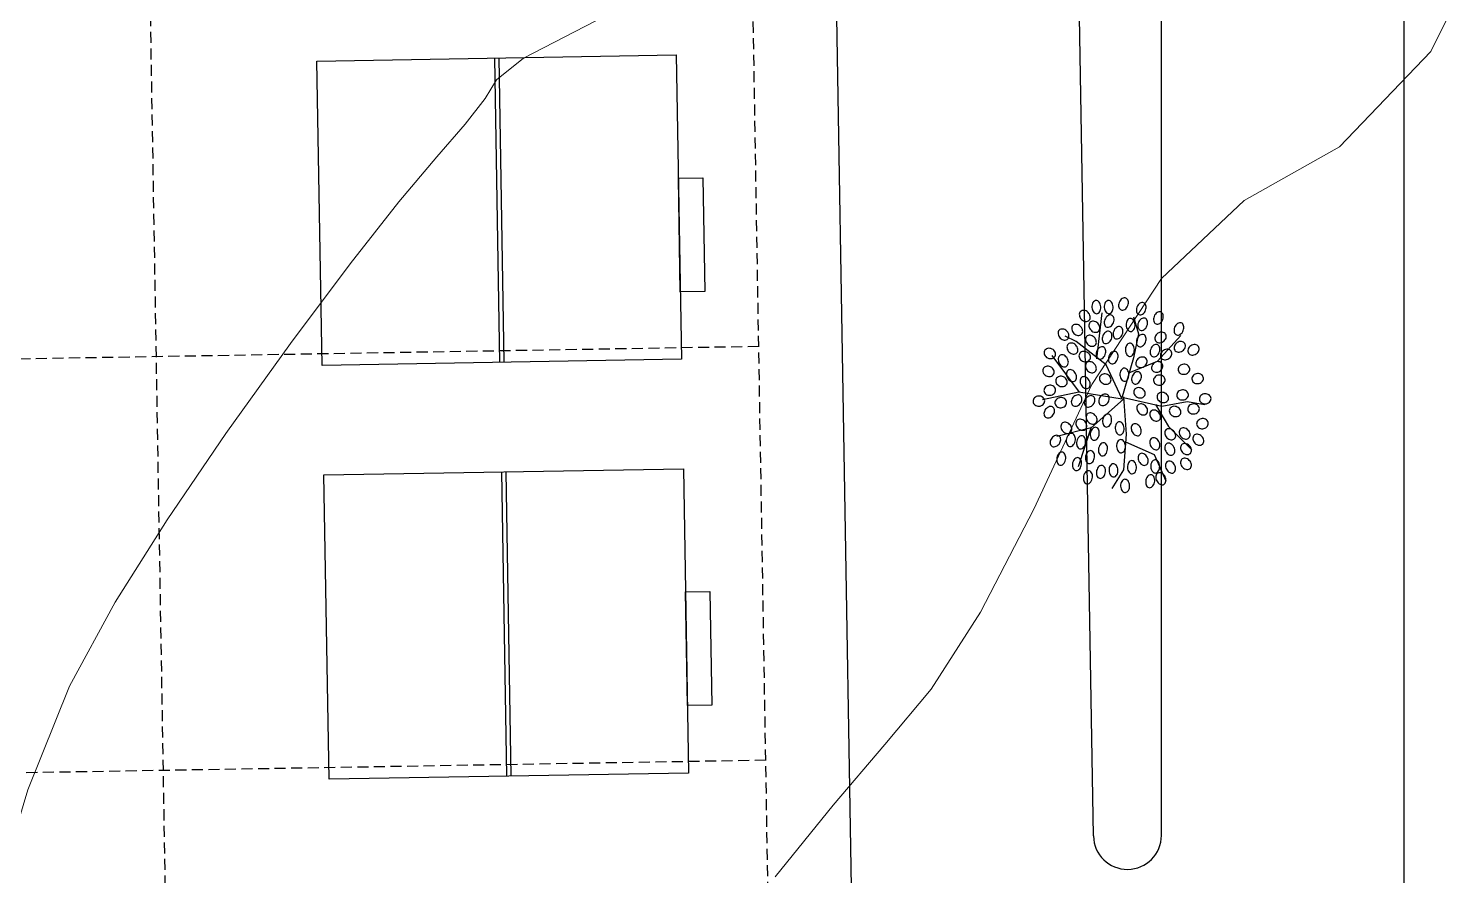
# Model space of a CAD drawing. Header units: inches. Extents: x 203 to 1065, y -1127 to 921.
# Drawn here: x 782.31 to 814.33, y 228.63 to 247.84 of the extents above; entities that cross this region are included whole.
import ezdxf

# ---------------------------------------------------------------- set-up
doc = ezdxf.new("R2010")
doc.units = ezdxf.units.IN
doc.header["$MEASUREMENT"] = 0
doc.linetypes.add('DASHED2', pattern=[0.375, 0.25, -0.125])
for name, color, linetype in [('calle', 3, 'Continuous'), ('Cumbreras', 140, 'Continuous'), ('CURVAS', 32, 'Continuous'), ('D2', 40, 'Continuous'), ('Vegetación', 102, 'Continuous')]:
    doc.layers.add(name, color=color, linetype=linetype)
doc.layers.add('Limite terrenos', color=2, linetype='DASHED2', transparency=0.4)

# ---------------------------------------------------------------- blocks, each defined once
blk = doc.blocks.new('RB31')
for points in [[(-0.1644, 0.4265, 0.124565), (-0.1555, 0.4293, 0.105746), (-0.1475, 0.437, 0.086824), (-0.1428, 0.4474, 0.076963), (-0.1416, 0.4602, 0.076963), (-0.1443, 0.4728, 0.086824), (-0.1502, 0.4826, 0.105746), (-0.159, 0.4892, 0.124565), (-0.1682, 0.491, 0.124565), (-0.1772, 0.4882, 0.105746), (-0.1851, 0.4805, 0.086824), (-0.1898, 0.4701, 0.076963), (-0.191, 0.4573, 0.076963), (-0.1883, 0.4447, 0.086824), (-0.1825, 0.4349, 0.105746), (-0.1737, 0.4282, 0.124565)], [(-0.0961, 0.4265, 0.124565), (-0.0871, 0.4293, 0.105746), (-0.0792, 0.437, 0.086824), (-0.0745, 0.4474, 0.076963), (-0.0733, 0.4602, 0.076963), (-0.076, 0.4728, 0.086824), (-0.0818, 0.4826, 0.105746), (-0.0906, 0.4892, 0.124565), (-0.0999, 0.491, 0.124565), (-0.1088, 0.4882, 0.105746), (-0.1168, 0.4805, 0.086824), (-0.1215, 0.4701, 0.076963), (-0.1227, 0.4573, 0.076963), (-0.12, 0.4447, 0.086824), (-0.1141, 0.4349, 0.105746), (-0.1053, 0.4282, 0.124565)], [(-0.0332, 0.4465, 0.124565), (-0.0243, 0.4435, 0.105746), (-0.0134, 0.445, 0.086824), (-0.0035, 0.4507, 0.076963), (0.0051, 0.4604, 0.076963), (0.0103, 0.4721, 0.086824), (0.0113, 0.4835, 0.105746), (0.0081, 0.4941, 0.124565), (0.0016, 0.5009, 0.124565), (-0.0073, 0.5039, 0.105746), (-0.0182, 0.5024, 0.086824), (-0.0281, 0.4967, 0.076963), (-0.0366, 0.4871, 0.076963), (-0.0419, 0.4753, 0.086824), (-0.0429, 0.4639, 0.105746), (-0.0397, 0.4534, 0.124565)], [(-0.2034, 0.3982, 0.124565), (-0.2004, 0.4072, 0.105746), (-0.2019, 0.4181, 0.086824), (-0.2076, 0.428, 0.076963), (-0.2173, 0.4365, 0.076963), (-0.229, 0.4417, 0.086824), (-0.2404, 0.4427, 0.105746), (-0.251, 0.4395, 0.124565), (-0.2578, 0.4331, 0.124565), (-0.2608, 0.4242, 0.105746), (-0.2593, 0.4132, 0.086824), (-0.2536, 0.4033, 0.076963), (-0.244, 0.3948, 0.076963), (-0.2322, 0.3896, 0.086824), (-0.2208, 0.3886, 0.105746), (-0.2103, 0.3918, 0.124565)], [(-0.1129, 0.3629, 0.124565), (-0.104, 0.36, 0.105746), (-0.0931, 0.3615, 0.086824), (-0.0832, 0.3672, 0.076963), (-0.0747, 0.3768, 0.076963), (-0.0695, 0.3886, 0.086824), (-0.0684, 0.4, 0.105746), (-0.0717, 0.4105, 0.124565), (-0.0781, 0.4174, 0.124565), (-0.087, 0.4204, 0.105746), (-0.0979, 0.4189, 0.086824), (-0.1079, 0.4132, 0.076963), (-0.1164, 0.4035, 0.076963), (-0.1216, 0.3917, 0.086824), (-0.1226, 0.3804, 0.105746), (-0.1194, 0.3698, 0.124565)], [(0.0655, 0.4237, 0.124565), (0.0744, 0.4207, 0.105746), (0.0853, 0.4222, 0.086824), (0.0952, 0.4279, 0.076963), (0.1038, 0.4376, 0.076963), (0.109, 0.4494, 0.086824), (0.11, 0.4607, 0.105746), (0.1068, 0.4713, 0.124565), (0.1003, 0.4782, 0.124565), (0.0914, 0.4811, 0.105746), (0.0805, 0.4796, 0.086824), (0.0706, 0.4739, 0.076963), (0.0621, 0.4643, 0.076963), (0.0569, 0.4525, 0.086824), (0.0558, 0.4411, 0.105746), (0.059, 0.4306, 0.124565)], [(0.1604, 0.3781, 0.124565), (0.1693, 0.3752, 0.105746), (0.1802, 0.3767, 0.086824), (0.1901, 0.3824, 0.076963), (0.1987, 0.392, 0.076963), (0.2039, 0.4038, 0.086824), (0.2049, 0.4152, 0.105746), (0.2017, 0.4257, 0.124565), (0.1952, 0.4326, 0.124565), (0.1863, 0.4356, 0.105746), (0.1754, 0.4341, 0.086824), (0.1655, 0.4284, 0.076963), (0.157, 0.4187, 0.076963), (0.1518, 0.4069, 0.086824), (0.1507, 0.3956, 0.105746), (0.1539, 0.385, 0.124565)], [(-0.3211, 0.3071, 0.124565), (-0.3181, 0.316, 0.105746), (-0.3196, 0.3269, 0.086824), (-0.3253, 0.3368, 0.076963), (-0.335, 0.3454, 0.076963), (-0.3467, 0.3506, 0.086824), (-0.3581, 0.3516, 0.105746), (-0.3687, 0.3484, 0.124565), (-0.3755, 0.3419, 0.124565), (-0.3785, 0.333, 0.105746), (-0.377, 0.3221, 0.086824), (-0.3713, 0.3122, 0.076963), (-0.3617, 0.3037, 0.076963), (-0.3499, 0.2985, 0.086824), (-0.3385, 0.2974, 0.105746), (-0.3279, 0.3006, 0.124565)], [(-0.2452, 0.3299, 0.124565), (-0.2422, 0.3388, 0.105746), (-0.2437, 0.3497, 0.086824), (-0.2494, 0.3596, 0.076963), (-0.259, 0.3682, 0.076963), (-0.2708, 0.3734, 0.086824), (-0.2822, 0.3744, 0.105746), (-0.2927, 0.3712, 0.124565), (-0.2996, 0.3647, 0.124565), (-0.3026, 0.3558, 0.105746), (-0.3011, 0.3449, 0.086824), (-0.2954, 0.335, 0.076963), (-0.2857, 0.3264, 0.076963), (-0.274, 0.3212, 0.086824), (-0.2626, 0.3202, 0.105746), (-0.252, 0.3234, 0.124565)], [(-0.1503, 0.3451, 0.124565), (-0.1473, 0.354, 0.105746), (-0.1488, 0.3649, 0.086824), (-0.1545, 0.3748, 0.076963), (-0.1641, 0.3833, 0.076963), (-0.1759, 0.3885, 0.086824), (-0.1873, 0.3896, 0.105746), (-0.1978, 0.3864, 0.124565), (-0.2047, 0.3799, 0.124565), (-0.2077, 0.371, 0.105746), (-0.2062, 0.3601, 0.086824), (-0.2005, 0.3502, 0.076963), (-0.1908, 0.3416, 0.076963), (-0.1791, 0.3364, 0.086824), (-0.1677, 0.3354, 0.105746), (-0.1571, 0.3386, 0.124565)], [(-0.0636, 0.306, 0.124565), (-0.0547, 0.303, 0.105746), (-0.0437, 0.3045, 0.086824), (-0.0338, 0.3102, 0.076963), (-0.0253, 0.3198, 0.076963), (-0.0201, 0.3316, 0.086824), (-0.0191, 0.343, 0.105746), (-0.0223, 0.3536, 0.124565), (-0.0287, 0.3604, 0.124565), (-0.0377, 0.3634, 0.105746), (-0.0486, 0.3619, 0.086824), (-0.0585, 0.3562, 0.076963), (-0.067, 0.3465, 0.076963), (-0.0722, 0.3348, 0.086824), (-0.0732, 0.3234, 0.105746), (-0.07, 0.3128, 0.124565)], [(0.0254, 0.3391, 0.124565), (0.0344, 0.342, 0.105746), (0.0423, 0.3496, 0.086824), (0.047, 0.36, 0.076963), (0.0482, 0.3728, 0.076963), (0.0455, 0.3854, 0.086824), (0.0396, 0.3952, 0.105746), (0.0308, 0.4019, 0.124565), (0.0216, 0.4037, 0.124565), (0.0126, 0.4008, 0.105746), (0.0047, 0.3932, 0.086824), (0, 0.3827, 0.076963), (-0.0012, 0.3699, 0.076963), (0.0015, 0.3573, 0.086824), (0.0074, 0.3475, 0.105746), (0.0162, 0.3409, 0.124565)], [(0.0731, 0.3478, 0.124565), (0.082, 0.3448, 0.105746), (0.0929, 0.3463, 0.086824), (0.1028, 0.352, 0.076963), (0.1113, 0.3616, 0.076963), (0.1166, 0.3734, 0.086824), (0.1176, 0.3848, 0.105746), (0.1144, 0.3953, 0.124565), (0.1079, 0.4022, 0.124565), (0.099, 0.4052, 0.105746), (0.0881, 0.4037, 0.086824), (0.0782, 0.398, 0.076963), (0.0696, 0.3883, 0.076963), (0.0644, 0.3766, 0.086824), (0.0634, 0.3652, 0.105746), (0.0666, 0.3546, 0.124565)], [(0.2743, 0.325, 0.124565), (0.2832, 0.322, 0.105746), (0.2941, 0.3235, 0.086824), (0.304, 0.3292, 0.076963), (0.3126, 0.3388, 0.076963), (0.3178, 0.3506, 0.086824), (0.3188, 0.362, 0.105746), (0.3156, 0.3725, 0.124565), (0.3091, 0.3794, 0.124565), (0.3002, 0.3824, 0.105746), (0.2893, 0.3809, 0.086824), (0.2794, 0.3752, 0.076963), (0.2708, 0.3655, 0.076963), (0.2656, 0.3538, 0.086824), (0.2646, 0.3424, 0.105746), (0.2678, 0.3318, 0.124565)], [(-0.2717, 0.2387, 0.124565), (-0.2688, 0.2476, 0.105746), (-0.2703, 0.2586, 0.086824), (-0.276, 0.2685, 0.076963), (-0.2856, 0.277, 0.076963), (-0.2974, 0.2822, 0.086824), (-0.3088, 0.2832, 0.105746), (-0.3193, 0.28, 0.124565), (-0.3262, 0.2736, 0.124565), (-0.3292, 0.2647, 0.105746), (-0.3276, 0.2537, 0.086824), (-0.322, 0.2438, 0.076963), (-0.3123, 0.2353, 0.076963), (-0.3005, 0.2301, 0.086824), (-0.2891, 0.2291, 0.105746), (-0.2786, 0.2323, 0.124565)], [(-0.1692, 0.2767, 0.124565), (-0.1663, 0.2856, 0.105746), (-0.1678, 0.2965, 0.086824), (-0.1735, 0.3065, 0.076963), (-0.1831, 0.315, 0.076963), (-0.1949, 0.3202, 0.086824), (-0.2063, 0.3212, 0.105746), (-0.2168, 0.318, 0.124565), (-0.2237, 0.3116, 0.124565), (-0.2267, 0.3026, 0.105746), (-0.2251, 0.2917, 0.086824), (-0.2195, 0.2818, 0.076963), (-0.2098, 0.2733, 0.076963), (-0.198, 0.2681, 0.086824), (-0.1867, 0.2671, 0.105746), (-0.1761, 0.2703, 0.124565)], [(-0.1243, 0.2832, 0.124565), (-0.1154, 0.2802, 0.105746), (-0.1045, 0.2817, 0.086824), (-0.0946, 0.2874, 0.076963), (-0.0861, 0.2971, 0.076963), (-0.0809, 0.3088, 0.086824), (-0.0798, 0.3202, 0.105746), (-0.083, 0.3308, 0.124565), (-0.0895, 0.3376, 0.124565), (-0.0984, 0.3406, 0.105746), (-0.1093, 0.3391, 0.086824), (-0.1192, 0.3334, 0.076963), (-0.1278, 0.3238, 0.076963), (-0.133, 0.312, 0.086824), (-0.134, 0.3006, 0.105746), (-0.1308, 0.29, 0.124565)], [(0.0216, 0.2176, 0.124565), (0.0306, 0.2204, 0.105746), (0.0385, 0.2281, 0.086824), (0.0432, 0.2385, 0.076963), (0.0444, 0.2513, 0.076963), (0.0417, 0.2639, 0.086824), (0.0358, 0.2737, 0.105746), (0.027, 0.2803, 0.124565), (0.0178, 0.2821, 0.124565), (0.0088, 0.2793, 0.105746), (0.0009, 0.2716, 0.086824), (-0.0038, 0.2612, 0.076963), (-0.005, 0.2484, 0.076963), (-0.0023, 0.2358, 0.086824), (0.0036, 0.226, 0.105746), (0.0124, 0.2193, 0.124565)], [(0.0655, 0.268, 0.124565), (0.0744, 0.265, 0.105746), (0.0853, 0.2665, 0.086824), (0.0952, 0.2722, 0.076963), (0.1038, 0.2819, 0.076963), (0.109, 0.2936, 0.086824), (0.11, 0.305, 0.105746), (0.1068, 0.3156, 0.124565), (0.1003, 0.3224, 0.124565), (0.0914, 0.3254, 0.105746), (0.0805, 0.3239, 0.086824), (0.0706, 0.3182, 0.076963), (0.0621, 0.3086, 0.076963), (0.0569, 0.2968, 0.086824), (0.0558, 0.2854, 0.105746), (0.059, 0.2749, 0.124565)], [(0.1414, 0.2186, 0.124565), (0.1503, 0.2156, 0.105746), (0.1612, 0.2171, 0.086824), (0.1712, 0.2228, 0.076963), (0.1797, 0.2325, 0.076963), (0.1849, 0.2443, 0.086824), (0.1859, 0.2556, 0.105746), (0.1827, 0.2662, 0.124565), (0.1763, 0.2731, 0.124565), (0.1673, 0.276, 0.105746), (0.1564, 0.2745, 0.086824), (0.1465, 0.2688, 0.076963), (0.138, 0.2592, 0.076963), (0.1328, 0.2474, 0.086824), (0.1318, 0.236, 0.105746), (0.135, 0.2255, 0.124565)], [(0.1598, 0.2988, 0.124565), (0.1653, 0.2911, 0.105746), (0.175, 0.2859, 0.086824), (0.1864, 0.2847, 0.076963), (0.1989, 0.2875, 0.076963), (0.2101, 0.2939, 0.086824), (0.2176, 0.3026, 0.105746), (0.2212, 0.313, 0.124565), (0.22, 0.3223, 0.124565), (0.2146, 0.33, 0.105746), (0.2048, 0.3352, 0.086824), (0.1935, 0.3364, 0.076963), (0.1809, 0.3336, 0.076963), (0.1698, 0.3271, 0.086824), (0.1623, 0.3185, 0.105746), (0.1586, 0.3081, 0.124565)], [(0.2661, 0.2532, 0.124565), (0.2716, 0.2455, 0.105746), (0.2813, 0.2403, 0.086824), (0.2927, 0.2391, 0.076963), (0.3052, 0.2419, 0.076963), (0.3164, 0.2484, 0.086824), (0.3239, 0.257, 0.105746), (0.3275, 0.2674, 0.124565), (0.3263, 0.2767, 0.124565), (0.3208, 0.2844, 0.105746), (0.3111, 0.2896, 0.086824), (0.2998, 0.2908, 0.076963), (0.2872, 0.288, 0.076963), (0.2761, 0.2815, 0.086824), (0.2686, 0.2729, 0.105746), (0.2649, 0.2625, 0.124565)], [(-0.3932, 0.2239, 0.124565), (-0.3931, 0.2333, 0.105746), (-0.3979, 0.2432, 0.086824), (-0.4064, 0.2509, 0.076963), (-0.4182, 0.256, 0.076963), (-0.431, 0.2573, 0.086824), (-0.4422, 0.2548, 0.105746), (-0.4512, 0.2485, 0.124565), (-0.4557, 0.2402, 0.124565), (-0.4558, 0.2308, 0.105746), (-0.451, 0.2209, 0.086824), (-0.4425, 0.2132, 0.076963), (-0.4307, 0.2081, 0.076963), (-0.4179, 0.2068, 0.086824), (-0.4068, 0.2094, 0.105746), (-0.3977, 0.2157, 0.124565)], [(-0.3292, 0.171, 0.124565), (-0.3236, 0.1786, 0.105746), (-0.3217, 0.1895, 0.086824), (-0.324, 0.2007, 0.076963), (-0.3306, 0.2117, 0.076963), (-0.3402, 0.2203, 0.086824), (-0.3507, 0.2248, 0.105746), (-0.3617, 0.225, 0.124565), (-0.3702, 0.221, 0.124565), (-0.3758, 0.2135, 0.105746), (-0.3778, 0.2026, 0.086824), (-0.3754, 0.1914, 0.076963), (-0.3689, 0.1803, 0.076963), (-0.3593, 0.1717, 0.086824), (-0.3488, 0.1673, 0.105746), (-0.3377, 0.167, 0.124565)], [(-0.1996, 0.2087, 0.124565), (-0.1995, 0.2181, 0.105746), (-0.2043, 0.228, 0.086824), (-0.2128, 0.2357, 0.076963), (-0.2246, 0.2408, 0.076963), (-0.2374, 0.2421, 0.086824), (-0.2485, 0.2396, 0.105746), (-0.2576, 0.2333, 0.124565), (-0.2621, 0.225, 0.124565), (-0.2622, 0.2156, 0.105746), (-0.2574, 0.2057, 0.086824), (-0.2489, 0.198, 0.076963), (-0.2371, 0.1929, 0.076963), (-0.2243, 0.1916, 0.086824), (-0.2132, 0.1942, 0.105746), (-0.2041, 0.2005, 0.124565)], [(-0.1585, 0.2072, 0.124565), (-0.1496, 0.2043, 0.105746), (-0.1387, 0.2058, 0.086824), (-0.1287, 0.2114, 0.076963), (-0.1202, 0.2211, 0.076963), (-0.115, 0.2329, 0.086824), (-0.114, 0.2443, 0.105746), (-0.1172, 0.2548, 0.124565), (-0.1236, 0.2617, 0.124565), (-0.1326, 0.2646, 0.105746), (-0.1435, 0.2631, 0.086824), (-0.1534, 0.2574, 0.076963), (-0.1619, 0.2478, 0.076963), (-0.1671, 0.236, 0.086824), (-0.1681, 0.2246, 0.105746), (-0.1649, 0.2141, 0.124565)], [(-0.0902, 0.1844, 0.124565), (-0.0812, 0.1815, 0.105746), (-0.0703, 0.183, 0.086824), (-0.0604, 0.1887, 0.076963), (-0.0519, 0.1983, 0.076963), (-0.0467, 0.2101, 0.086824), (-0.0457, 0.2215, 0.105746), (-0.0489, 0.232, 0.124565), (-0.0553, 0.2389, 0.124565), (-0.0642, 0.2419, 0.105746), (-0.0752, 0.2403, 0.086824), (-0.0851, 0.2347, 0.076963), (-0.0936, 0.225, 0.076963), (-0.0988, 0.2132, 0.086824), (-0.0998, 0.2018, 0.105746), (-0.0966, 0.1913, 0.124565)], [(0.0535, 0.1772, 0.124565), (0.059, 0.1696, 0.105746), (0.0687, 0.1644, 0.086824), (0.0801, 0.1631, 0.076963), (0.0926, 0.1659, 0.076963), (0.1038, 0.1724, 0.086824), (0.1113, 0.181, 0.105746), (0.1149, 0.1914, 0.124565), (0.1137, 0.2008, 0.124565), (0.1083, 0.2084, 0.105746), (0.0985, 0.2136, 0.086824), (0.0872, 0.2148, 0.076963), (0.0746, 0.212, 0.076963), (0.0635, 0.2056, 0.086824), (0.056, 0.197, 0.105746), (0.0524, 0.1865, 0.124565)], [(0.1902, 0.2152, 0.124565), (0.1957, 0.2075, 0.105746), (0.2054, 0.2023, 0.086824), (0.2167, 0.2011, 0.076963), (0.2293, 0.2039, 0.076963), (0.2404, 0.2104, 0.086824), (0.248, 0.219, 0.105746), (0.2516, 0.2294, 0.124565), (0.2504, 0.2387, 0.124565), (0.2449, 0.2464, 0.105746), (0.2352, 0.2516, 0.086824), (0.2238, 0.2528, 0.076963), (0.2113, 0.25, 0.076963), (0.2001, 0.2436, 0.086824), (0.1926, 0.2349, 0.105746), (0.189, 0.2245, 0.124565)], [(0.342, 0.238, 0.124565), (0.3475, 0.2303, 0.105746), (0.3572, 0.2251, 0.086824), (0.3686, 0.2239, 0.076963), (0.3812, 0.2267, 0.076963), (0.3923, 0.2332, 0.086824), (0.3998, 0.2418, 0.105746), (0.4034, 0.2522, 0.124565), (0.4022, 0.2615, 0.124565), (0.3968, 0.2692, 0.105746), (0.387, 0.2744, 0.086824), (0.3757, 0.2756, 0.076963), (0.3631, 0.2728, 0.076963), (0.352, 0.2663, 0.086824), (0.3445, 0.2577, 0.105746), (0.3409, 0.2473, 0.124565)], [(-0.4008, 0.1365, 0.124565), (-0.4007, 0.146, 0.105746), (-0.4055, 0.1559, 0.086824), (-0.414, 0.1636, 0.076963), (-0.4258, 0.1687, 0.076963), (-0.4386, 0.17, 0.086824), (-0.4497, 0.1674, 0.105746), (-0.4588, 0.1611, 0.124565), (-0.4633, 0.1529, 0.124565), (-0.4634, 0.1435, 0.105746), (-0.4586, 0.1335, 0.086824), (-0.4501, 0.1259, 0.076963), (-0.4383, 0.1208, 0.076963), (-0.4255, 0.1194, 0.086824), (-0.4144, 0.122, 0.105746), (-0.4053, 0.1283, 0.124565)], [(-0.2837, 0.0989, 0.124565), (-0.2781, 0.1064, 0.105746), (-0.2761, 0.1173, 0.086824), (-0.2785, 0.1285, 0.076963), (-0.285, 0.1396, 0.076963), (-0.2946, 0.1482, 0.086824), (-0.3051, 0.1526, 0.105746), (-0.3162, 0.1529, 0.124565), (-0.3247, 0.1489, 0.124565), (-0.3303, 0.1413, 0.105746), (-0.3322, 0.1304, 0.086824), (-0.3299, 0.1192, 0.076963), (-0.3233, 0.1082, 0.076963), (-0.3137, 0.0996, 0.086824), (-0.3032, 0.0951, 0.105746), (-0.2922, 0.0949, 0.124565)], [(-0.1692, 0.1476, 0.124565), (-0.1663, 0.1565, 0.105746), (-0.1678, 0.1674, 0.086824), (-0.1735, 0.1773, 0.076963), (-0.1831, 0.1858, 0.076963), (-0.1949, 0.191, 0.086824), (-0.2063, 0.1921, 0.105746), (-0.2168, 0.1889, 0.124565), (-0.2237, 0.1824, 0.124565), (-0.2267, 0.1735, 0.105746), (-0.2251, 0.1626, 0.086824), (-0.2195, 0.1527, 0.076963), (-0.2098, 0.1441, 0.076963), (-0.198, 0.1389, 0.086824), (-0.1867, 0.1379, 0.105746), (-0.1761, 0.1411, 0.124565)], [(-0.0088, 0.096, 0.124565), (0.0002, 0.0989, 0.105746), (0.0081, 0.1065, 0.086824), (0.0128, 0.1169, 0.076963), (0.014, 0.1298, 0.076963), (0.0113, 0.1423, 0.086824), (0.0055, 0.1522, 0.105746), (-0.0033, 0.1588, 0.124565), (-0.0126, 0.1606, 0.124565), (-0.0215, 0.1577, 0.105746), (-0.0295, 0.1501, 0.086824), (-0.0342, 0.1397, 0.076963), (-0.0354, 0.1269, 0.076963), (-0.0327, 0.1143, 0.086824), (-0.0268, 0.1045, 0.105746), (-0.018, 0.0978, 0.124565)], [(0.0389, 0.0857, 0.124565), (0.0478, 0.0827, 0.105746), (0.0588, 0.0842, 0.086824), (0.0687, 0.0899, 0.076963), (0.0772, 0.0996, 0.076963), (0.0824, 0.1113, 0.086824), (0.0834, 0.1227, 0.105746), (0.0802, 0.1333, 0.124565), (0.0738, 0.1401, 0.124565), (0.0648, 0.1431, 0.105746), (0.0539, 0.1416, 0.086824), (0.044, 0.1359, 0.076963), (0.0355, 0.1263, 0.076963), (0.0303, 0.1145, 0.086824), (0.0293, 0.1031, 0.105746), (0.0325, 0.0925, 0.124565)], [(0.1408, 0.1544, 0.124565), (0.1463, 0.1468, 0.105746), (0.156, 0.1416, 0.086824), (0.1674, 0.1403, 0.076963), (0.18, 0.1431, 0.076963), (0.1911, 0.1496, 0.086824), (0.1986, 0.1582, 0.105746), (0.2022, 0.1686, 0.124565), (0.201, 0.178, 0.124565), (0.1956, 0.1856, 0.105746), (0.1858, 0.1908, 0.086824), (0.1745, 0.1921, 0.076963), (0.1619, 0.1893, 0.076963), (0.1508, 0.1828, 0.086824), (0.1433, 0.1742, 0.105746), (0.1397, 0.1638, 0.124565)], [(0.2873, 0.1531, 0.124565), (0.2902, 0.1441, 0.105746), (0.2978, 0.1362, 0.086824), (0.3082, 0.1315, 0.076963), (0.3211, 0.1303, 0.076963), (0.3336, 0.133, 0.086824), (0.3435, 0.1388, 0.105746), (0.3501, 0.1476, 0.124565), (0.3519, 0.1569, 0.124565), (0.349, 0.1658, 0.105746), (0.3414, 0.1738, 0.086824), (0.331, 0.1785, 0.076963), (0.3182, 0.1797, 0.076963), (0.3056, 0.177, 0.086824), (0.2958, 0.1711, 0.105746), (0.2891, 0.1623, 0.124565)], [(-0.3922, 0.0543, 0.124565), (-0.395, 0.0633, 0.105746), (-0.4027, 0.0712, 0.086824), (-0.4131, 0.0759, 0.076963), (-0.4259, 0.0771, 0.076963), (-0.4385, 0.0744, 0.086824), (-0.4483, 0.0686, 0.105746), (-0.455, 0.0598, 0.124565), (-0.4567, 0.0505, 0.124565), (-0.4539, 0.0416, 0.105746), (-0.4462, 0.0336, 0.086824), (-0.4358, 0.0289, 0.076963), (-0.423, 0.0277, 0.076963), (-0.4104, 0.0304, 0.086824), (-0.4006, 0.0363, 0.105746), (-0.394, 0.0451, 0.124565)], [(-0.3287, 0.0872, 0.124565), (-0.3286, 0.0966, 0.105746), (-0.3334, 0.1065, 0.086824), (-0.3419, 0.1142, 0.076963), (-0.3537, 0.1193, 0.076963), (-0.3665, 0.1206, 0.086824), (-0.3776, 0.1181, 0.105746), (-0.3867, 0.1117, 0.124565), (-0.3912, 0.1035, 0.124565), (-0.3913, 0.0941, 0.105746), (-0.3865, 0.0842, 0.086824), (-0.378, 0.0765, 0.076963), (-0.3662, 0.0714, 0.076963), (-0.3534, 0.0701, 0.086824), (-0.3422, 0.0726, 0.105746), (-0.3332, 0.0789, 0.124565)], [(-0.2077, 0.0647, 0.124565), (-0.2022, 0.0723, 0.105746), (-0.2002, 0.0831, 0.086824), (-0.2026, 0.0943, 0.076963), (-0.2091, 0.1054, 0.076963), (-0.2187, 0.114, 0.086824), (-0.2292, 0.1185, 0.105746), (-0.2402, 0.1187, 0.124565), (-0.2487, 0.1147, 0.124565), (-0.2543, 0.1071, 0.105746), (-0.2563, 0.0962, 0.086824), (-0.2539, 0.0851, 0.076963), (-0.2474, 0.074, 0.076963), (-0.2378, 0.0654, 0.086824), (-0.2273, 0.0609, 0.105746), (-0.2163, 0.0607, 0.124565)], [(-0.0857, 0.0986, 0.124565), (-0.0856, 0.108, 0.105746), (-0.0904, 0.1179, 0.086824), (-0.0989, 0.1256, 0.076963), (-0.1107, 0.1307, 0.076963), (-0.1235, 0.132, 0.086824), (-0.1347, 0.1294, 0.105746), (-0.1437, 0.1231, 0.124565), (-0.1482, 0.1149, 0.124565), (-0.1483, 0.1055, 0.105746), (-0.1435, 0.0956, 0.086824), (-0.135, 0.0879, 0.076963), (-0.1232, 0.0828, 0.076963), (-0.1104, 0.0815, 0.086824), (-0.0993, 0.084, 0.105746), (-0.0902, 0.0903, 0.124565)], [(0.1507, 0.0999, 0.124565), (0.1535, 0.0909, 0.105746), (0.1612, 0.083, 0.086824), (0.1716, 0.0783, 0.076963), (0.1844, 0.0771, 0.076963), (0.197, 0.0798, 0.086824), (0.2068, 0.0857, 0.105746), (0.2134, 0.0945, 0.124565), (0.2152, 0.1037, 0.124565), (0.2124, 0.1127, 0.105746), (0.2047, 0.1206, 0.086824), (0.1943, 0.1253, 0.076963), (0.1815, 0.1265, 0.076963), (0.1689, 0.1238, 0.086824), (0.1591, 0.1179, 0.105746), (0.1524, 0.1091, 0.124565)], [(0.3633, 0.1075, 0.124565), (0.3661, 0.0985, 0.105746), (0.3737, 0.0906, 0.086824), (0.3842, 0.0859, 0.076963), (0.397, 0.0847, 0.076963), (0.4096, 0.0874, 0.086824), (0.4194, 0.0933, 0.105746), (0.426, 0.1021, 0.124565), (0.4278, 0.1113, 0.124565), (0.425, 0.1203, 0.105746), (0.4173, 0.1282, 0.086824), (0.4069, 0.1329, 0.076963), (0.3941, 0.1341, 0.076963), (0.3815, 0.1314, 0.086824), (0.3717, 0.1255, 0.105746), (0.365, 0.1167, 0.124565)], [(-0.4529, 0.0012, 0.124565), (-0.4558, 0.0101, 0.105746), (-0.4634, 0.0181, 0.086824), (-0.4738, 0.0228, 0.076963), (-0.4866, 0.024, 0.076963), (-0.4992, 0.0213, 0.086824), (-0.509, 0.0154, 0.105746), (-0.5157, 0.0066, 0.124565), (-0.5175, -0.0026, 0.124565), (-0.5146, -0.0116, 0.105746), (-0.507, -0.0196, 0.086824), (-0.4966, -0.0242, 0.076963), (-0.4837, -0.0255, 0.076963), (-0.4712, -0.0228, 0.086824), (-0.4613, -0.0169, 0.105746), (-0.4547, -0.0081, 0.124565)], [(-0.3314, -0.0064, 0.124565), (-0.3343, 0.0025, 0.105746), (-0.3419, 0.0105, 0.086824), (-0.3524, 0.0152, 0.076963), (-0.3652, 0.0164, 0.076963), (-0.3778, 0.0137, 0.086824), (-0.3876, 0.0078, 0.105746), (-0.3942, -0.001, 0.124565), (-0.396, -0.0102, 0.124565), (-0.3931, -0.0192, 0.105746), (-0.3855, -0.0272, 0.086824), (-0.3751, -0.0318, 0.076963), (-0.3623, -0.0331, 0.076963), (-0.3497, -0.0303, 0.086824), (-0.3399, -0.0245, 0.105746), (-0.3332, -0.0157, 0.124565)], [(-0.2507, 0.0224, 0.124565), (-0.2583, 0.028, 0.105746), (-0.2692, 0.0299, 0.086824), (-0.2804, 0.0276, 0.076963), (-0.2914, 0.0211, 0.076963), (-0.3, 0.0115, 0.086824), (-0.3045, 0.0009, 0.105746), (-0.3047, -0.0101, 0.124565), (-0.3007, -0.0186, 0.124565), (-0.2932, -0.0242, 0.105746), (-0.2823, -0.0261, 0.086824), (-0.2711, -0.0238, 0.076963), (-0.26, -0.0172, 0.076963), (-0.2514, -0.0076, 0.086824), (-0.247, 0.0029, 0.105746), (-0.2467, 0.0139, 0.124565)], [(-0.1786, 0.0186, 0.124565), (-0.1862, 0.0242, 0.105746), (-0.197, 0.0261, 0.086824), (-0.2082, 0.0238, 0.076963), (-0.2193, 0.0173, 0.076963), (-0.2279, 0.0077, 0.086824), (-0.2324, -0.0028, 0.105746), (-0.2326, -0.0139, 0.124565), (-0.2286, -0.0224, 0.124565), (-0.221, -0.028, 0.105746), (-0.2102, -0.0299, 0.086824), (-0.199, -0.0276, 0.076963), (-0.1879, -0.021, 0.076963), (-0.1793, -0.0114, 0.086824), (-0.1748, -0.0009, 0.105746), (-0.1746, 0.0101, 0.124565)], [(-0.0989, 0.0262, 0.124565), (-0.1065, 0.0318, 0.105746), (-0.1173, 0.0337, 0.086824), (-0.1285, 0.0314, 0.076963), (-0.1396, 0.0249, 0.076963), (-0.1482, 0.0153, 0.086824), (-0.1527, 0.0047, 0.105746), (-0.1529, -0.0063, 0.124565), (-0.1489, -0.0148, 0.124565), (-0.1413, -0.0204, 0.105746), (-0.1305, -0.0223, 0.086824), (-0.1193, -0.02, 0.076963), (-0.1082, -0.0134, 0.076963), (-0.0996, -0.0038, 0.086824), (-0.0951, 0.0067, 0.105746), (-0.0949, 0.0177, 0.124565)], [(0.0416, 0.0481, 0.124565), (0.0415, 0.0387, 0.105746), (0.0463, 0.0287, 0.086824), (0.0548, 0.0211, 0.076963), (0.0666, 0.0159, 0.076963), (0.0794, 0.0146, 0.086824), (0.0906, 0.0172, 0.105746), (0.0996, 0.0235, 0.124565), (0.1041, 0.0317, 0.124565), (0.1042, 0.0411, 0.105746), (0.0994, 0.0511, 0.086824), (0.0909, 0.0587, 0.076963), (0.0791, 0.0639, 0.076963), (0.0663, 0.0652, 0.086824), (0.0552, 0.0626, 0.105746), (0.0461, 0.0563, 0.124565)], [(0.1707, 0.0253, 0.124565), (0.1706, 0.0159, 0.105746), (0.1754, 0.0059, 0.086824), (0.1839, -0.0017, 0.076963), (0.1957, -0.0068, 0.076963), (0.2085, -0.0082, 0.086824), (0.2196, -0.0056, 0.105746), (0.2287, 0.0007, 0.124565), (0.2332, 0.0089, 0.124565), (0.2333, 0.0184, 0.105746), (0.2285, 0.0283, 0.086824), (0.22, 0.0359, 0.076963), (0.2082, 0.0411, 0.076963), (0.1954, 0.0424, 0.086824), (0.1842, 0.0398, 0.105746), (0.1752, 0.0335, 0.124565)], [(0.2797, 0.0277, 0.124565), (0.2826, 0.0188, 0.105746), (0.2902, 0.0108, 0.086824), (0.3007, 0.0061, 0.076963), (0.3135, 0.0049, 0.076963), (0.3261, 0.0076, 0.086824), (0.3359, 0.0135, 0.105746), (0.3425, 0.0223, 0.124565), (0.3443, 0.0315, 0.124565), (0.3414, 0.0405, 0.105746), (0.3338, 0.0485, 0.086824), (0.3234, 0.0531, 0.076963), (0.3106, 0.0544, 0.076963), (0.298, 0.0516, 0.086824), (0.2882, 0.0458, 0.105746), (0.2815, 0.037, 0.124565)], [(0.405, 0.0087, 0.124565), (0.4079, -0.0002, 0.105746), (0.4155, -0.0082, 0.086824), (0.4259, -0.0129, 0.076963), (0.4387, -0.0141, 0.076963), (0.4513, -0.0114, 0.086824), (0.4611, -0.0055, 0.105746), (0.4678, 0.0033, 0.124565), (0.4696, 0.0125, 0.124565), (0.4667, 0.0215, 0.105746), (0.4591, 0.0295, 0.086824), (0.4487, 0.0341, 0.076963), (0.4358, 0.0354, 0.076963), (0.4233, 0.0327, 0.086824), (0.4134, 0.0268, 0.105746), (0.4068, 0.018, 0.124565)], [(-0.4026, -0.0346, 0.124565), (-0.4102, -0.029, 0.105746), (-0.421, -0.027, 0.086824), (-0.4322, -0.0294, 0.076963), (-0.4433, -0.0359, 0.076963), (-0.4519, -0.0455, 0.086824), (-0.4564, -0.056, 0.105746), (-0.4566, -0.0671, 0.124565), (-0.4526, -0.0756, 0.124565), (-0.445, -0.0811, 0.105746), (-0.4342, -0.0831, 0.086824), (-0.423, -0.0807, 0.076963), (-0.4119, -0.0742, 0.076963), (-0.4033, -0.0646, 0.086824), (-0.3988, -0.0541, 0.105746), (-0.3986, -0.0431, 0.124565)], [(-0.1654, -0.1031, 0.124565), (-0.1625, -0.0942, 0.105746), (-0.164, -0.0833, 0.086824), (-0.1697, -0.0734, 0.076963), (-0.1793, -0.0648, 0.076963), (-0.1911, -0.0596, 0.086824), (-0.2025, -0.0586, 0.105746), (-0.213, -0.0618, 0.124565), (-0.2199, -0.0683, 0.124565), (-0.2229, -0.0772, 0.105746), (-0.2214, -0.0881, 0.086824), (-0.2157, -0.098, 0.076963), (-0.206, -0.1065, 0.076963), (-0.1942, -0.1117, 0.086824), (-0.1829, -0.1128, 0.105746), (-0.1723, -0.1095, 0.124565)], [(-0.0986, -0.0644, 0.124565), (-0.108, -0.0643, 0.105746), (-0.1179, -0.0691, 0.086824), (-0.1256, -0.0776, 0.076963), (-0.1307, -0.0894, 0.076963), (-0.132, -0.1022, 0.086824), (-0.1294, -0.1133, 0.105746), (-0.1231, -0.1224, 0.124565), (-0.1149, -0.1269, 0.124565), (-0.1055, -0.127, 0.105746), (-0.0956, -0.1222, 0.086824), (-0.0879, -0.1137, 0.076963), (-0.0828, -0.1019, 0.076963), (-0.0815, -0.0891, 0.086824), (-0.084, -0.0779, 0.105746), (-0.0903, -0.0689, 0.124565)], [(0.0606, -0.0237, 0.124565), (0.0576, -0.0326, 0.105746), (0.0591, -0.0436, 0.086824), (0.0648, -0.0535, 0.076963), (0.0745, -0.062, 0.076963), (0.0862, -0.0672, 0.086824), (0.0976, -0.0682, 0.105746), (0.1082, -0.065, 0.124565), (0.115, -0.0586, 0.124565), (0.118, -0.0497, 0.105746), (0.1165, -0.0387, 0.086824), (0.1108, -0.0288, 0.076963), (0.1012, -0.0203, 0.076963), (0.0894, -0.0151, 0.086824), (0.078, -0.0141, 0.105746), (0.0675, -0.0173, 0.124565)], [(0.1327, -0.0541, 0.124565), (0.1297, -0.063, 0.105746), (0.1313, -0.074, 0.086824), (0.1369, -0.0839, 0.076963), (0.1466, -0.0924, 0.076963), (0.1584, -0.0976, 0.086824), (0.1698, -0.0986, 0.105746), (0.1803, -0.0954, 0.124565), (0.1872, -0.089, 0.124565), (0.1901, -0.08, 0.105746), (0.1886, -0.0691, 0.086824), (0.1829, -0.0592, 0.076963), (0.1733, -0.0507, 0.076963), (0.1615, -0.0455, 0.086824), (0.1501, -0.0445, 0.105746), (0.1396, -0.0477, 0.124565)], [(0.239, -0.0431, 0.124565), (0.2389, -0.0525, 0.105746), (0.2437, -0.0624, 0.086824), (0.2522, -0.0701, 0.076963), (0.264, -0.0752, 0.076963), (0.2768, -0.0765, 0.086824), (0.288, -0.074, 0.105746), (0.297, -0.0677, 0.124565), (0.3015, -0.0594, 0.124565), (0.3016, -0.05, 0.105746), (0.2968, -0.0401, 0.086824), (0.2883, -0.0324, 0.076963), (0.2765, -0.0273, 0.076963), (0.2637, -0.026, 0.086824), (0.2526, -0.0285, 0.105746), (0.2435, -0.0349, 0.124565)], [(0.3405, -0.0406, 0.124565), (0.3433, -0.0496, 0.105746), (0.351, -0.0575, 0.086824), (0.3614, -0.0622, 0.076963), (0.3742, -0.0634, 0.076963), (0.3868, -0.0607, 0.086824), (0.3966, -0.0549, 0.105746), (0.4033, -0.0461, 0.124565), (0.405, -0.0368, 0.124565), (0.4022, -0.0279, 0.105746), (0.3945, -0.0199, 0.086824), (0.3841, -0.0152, 0.076963), (0.3713, -0.014, 0.076963), (0.3587, -0.0167, 0.086824), (0.3489, -0.0226, 0.105746), (0.3423, -0.0314, 0.124565)], [(-0.3059, -0.1487, 0.124565), (-0.3029, -0.1398, 0.105746), (-0.3044, -0.1288, 0.086824), (-0.3101, -0.1189, 0.076963), (-0.3198, -0.1104, 0.076963), (-0.3315, -0.1052, 0.086824), (-0.3429, -0.1042, 0.105746), (-0.3535, -0.1074, 0.124565), (-0.3603, -0.1138, 0.124565), (-0.3633, -0.1228, 0.105746), (-0.3618, -0.1337, 0.086824), (-0.3561, -0.1436, 0.076963), (-0.3465, -0.1521, 0.076963), (-0.3347, -0.1573, 0.086824), (-0.3233, -0.1583, 0.105746), (-0.3128, -0.1551, 0.124565)], [(-0.2224, -0.1335, 0.124565), (-0.2194, -0.1246, 0.105746), (-0.2209, -0.1136, 0.086824), (-0.2266, -0.1037, 0.076963), (-0.2363, -0.0952, 0.076963), (-0.248, -0.09, 0.086824), (-0.2594, -0.089, 0.105746), (-0.27, -0.0922, 0.124565), (-0.2768, -0.0986, 0.124565), (-0.2798, -0.1076, 0.105746), (-0.2783, -0.1185, 0.086824), (-0.2726, -0.1284, 0.076963), (-0.263, -0.1369, 0.076963), (-0.2512, -0.1421, 0.086824), (-0.2398, -0.1431, 0.105746), (-0.2292, -0.1399, 0.124565)], [(-0.1669, -0.1289, 0.124565), (-0.1763, -0.1289, 0.105746), (-0.1862, -0.1337, 0.086824), (-0.1939, -0.1421, 0.076963), (-0.199, -0.1539, 0.076963), (-0.2003, -0.1667, 0.086824), (-0.1978, -0.1779, 0.105746), (-0.1915, -0.1869, 0.124565), (-0.1832, -0.1915, 0.124565), (-0.1738, -0.1915, 0.105746), (-0.1639, -0.1867, 0.086824), (-0.1562, -0.1783, 0.076963), (-0.1511, -0.1665, 0.076963), (-0.1498, -0.1536, 0.086824), (-0.1523, -0.1425, 0.105746), (-0.1586, -0.1335, 0.124565)], [(-0.0391, -0.1013, 0.124565), (-0.0481, -0.1042, 0.105746), (-0.0561, -0.1118, 0.086824), (-0.0607, -0.1222, 0.076963), (-0.0619, -0.1351, 0.076963), (-0.0592, -0.1476, 0.086824), (-0.0534, -0.1574, 0.105746), (-0.0446, -0.1641, 0.124565), (-0.0353, -0.1659, 0.124565), (-0.0264, -0.163, 0.105746), (-0.0184, -0.1554, 0.086824), (-0.0137, -0.145, 0.076963), (-0.0125, -0.1321, 0.076963), (-0.0152, -0.1196, 0.086824), (-0.0211, -0.1098, 0.105746), (-0.0299, -0.1031, 0.124565)], [(0.0346, -0.1156, 0.124565), (0.029, -0.1231, 0.105746), (0.027, -0.134, 0.086824), (0.0294, -0.1452, 0.076963), (0.0359, -0.1563, 0.076963), (0.0455, -0.1648, 0.086824), (0.056, -0.1693, 0.105746), (0.0671, -0.1695, 0.124565), (0.0756, -0.1655, 0.124565), (0.0812, -0.158, 0.105746), (0.0831, -0.1471, 0.086824), (0.0808, -0.1359, 0.076963), (0.0742, -0.1248, 0.076963), (0.0646, -0.1163, 0.086824), (0.0541, -0.1118, 0.105746), (0.0431, -0.1116, 0.124565)], [(0.2162, -0.1453, 0.124565), (0.2133, -0.1542, 0.105746), (0.2148, -0.1651, 0.086824), (0.2205, -0.175, 0.076963), (0.2301, -0.1835, 0.076963), (0.2419, -0.1887, 0.086824), (0.2533, -0.1898, 0.105746), (0.2638, -0.1866, 0.124565), (0.2707, -0.1801, 0.124565), (0.2737, -0.1712, 0.105746), (0.2722, -0.1603, 0.086824), (0.2665, -0.1504, 0.076963), (0.2568, -0.1418, 0.076963), (0.245, -0.1366, 0.086824), (0.2337, -0.1356, 0.105746), (0.2231, -0.1388, 0.124565)], [(0.296, -0.1415, 0.124565), (0.293, -0.1504, 0.105746), (0.2945, -0.1613, 0.086824), (0.3002, -0.1712, 0.076963), (0.3098, -0.1797, 0.076963), (0.3216, -0.1849, 0.086824), (0.333, -0.186, 0.105746), (0.3435, -0.1828, 0.124565), (0.3504, -0.1763, 0.124565), (0.3534, -0.1674, 0.105746), (0.3519, -0.1565, 0.086824), (0.3462, -0.1466, 0.076963), (0.3365, -0.138, 0.076963), (0.3248, -0.1328, 0.086824), (0.3134, -0.1318, 0.105746), (0.3028, -0.135, 0.124565)], [(0.3898, -0.1128, 0.124565), (0.3927, -0.1218, 0.105746), (0.4003, -0.1297, 0.086824), (0.4107, -0.1344, 0.076963), (0.4236, -0.1356, 0.076963), (0.4361, -0.1329, 0.086824), (0.446, -0.127, 0.105746), (0.4526, -0.1182, 0.124565), (0.4544, -0.109, 0.124565), (0.4515, -0.1, 0.105746), (0.4439, -0.0921, 0.086824), (0.4335, -0.0874, 0.076963), (0.4207, -0.0862, 0.076963), (0.4081, -0.0889, 0.086824), (0.3983, -0.0948, 0.105746), (0.3916, -0.1036, 0.124565)], [(-0.3684, -0.1751, 0.124565), (-0.376, -0.1695, 0.105746), (-0.3869, -0.1676, 0.086824), (-0.398, -0.1699, 0.076963), (-0.4091, -0.1764, 0.076963), (-0.4177, -0.186, 0.086824), (-0.4222, -0.1966, 0.105746), (-0.4224, -0.2076, 0.124565), (-0.4184, -0.2161, 0.124565), (-0.4108, -0.2217, 0.105746), (-0.4, -0.2236, 0.086824), (-0.3888, -0.2213, 0.076963), (-0.3777, -0.2147, 0.076963), (-0.3691, -0.2051, 0.086824), (-0.3646, -0.1946, 0.105746), (-0.3644, -0.1836, 0.124565)], [(-0.2998, -0.1593, 0.124565), (-0.3092, -0.1592, 0.105746), (-0.3191, -0.164, 0.086824), (-0.3268, -0.1725, 0.076963), (-0.3319, -0.1843, 0.076963), (-0.3332, -0.1971, 0.086824), (-0.3306, -0.2083, 0.105746), (-0.3243, -0.2173, 0.124565), (-0.3161, -0.2219, 0.124565), (-0.3067, -0.2219, 0.105746), (-0.2968, -0.2171, 0.086824), (-0.2891, -0.2086, 0.076963), (-0.284, -0.1968, 0.076963), (-0.2827, -0.184, 0.086824), (-0.2852, -0.1729, 0.105746), (-0.2915, -0.1638, 0.124565)], [(-0.2428, -0.1707, 0.124565), (-0.2522, -0.1706, 0.105746), (-0.2621, -0.1754, 0.086824), (-0.2698, -0.1839, 0.076963), (-0.2749, -0.1957, 0.076963), (-0.2762, -0.2085, 0.086824), (-0.2737, -0.2197, 0.105746), (-0.2674, -0.2287, 0.124565), (-0.2591, -0.2333, 0.124565), (-0.2497, -0.2333, 0.105746), (-0.2398, -0.2285, 0.086824), (-0.2321, -0.22, 0.076963), (-0.227, -0.2082, 0.076963), (-0.2257, -0.1954, 0.086824), (-0.2283, -0.1843, 0.105746), (-0.2346, -0.1752, 0.124565)], [(-0.1213, -0.2049, 0.124565), (-0.1307, -0.2048, 0.105746), (-0.1407, -0.2096, 0.086824), (-0.1483, -0.2181, 0.076963), (-0.1535, -0.2299, 0.076963), (-0.1548, -0.2427, 0.086824), (-0.1522, -0.2539, 0.105746), (-0.1459, -0.2629, 0.124565), (-0.1377, -0.2674, 0.124565), (-0.1283, -0.2675, 0.105746), (-0.1183, -0.2627, 0.086824), (-0.1107, -0.2542, 0.076963), (-0.1055, -0.2424, 0.076963), (-0.1042, -0.2296, 0.086824), (-0.1068, -0.2185, 0.105746), (-0.1131, -0.2094, 0.124565)], [(-0.0315, -0.1887, 0.124565), (-0.0405, -0.1915, 0.105746), (-0.0485, -0.1992, 0.086824), (-0.0531, -0.2096, 0.076963), (-0.0544, -0.2224, 0.076963), (-0.0516, -0.235, 0.086824), (-0.0458, -0.2448, 0.105746), (-0.037, -0.2515, 0.124565), (-0.0277, -0.2532, 0.124565), (-0.0188, -0.2504, 0.105746), (-0.0108, -0.2427, 0.086824), (-0.0061, -0.2323, 0.076963), (-0.0049, -0.2195, 0.076963), (-0.0076, -0.2069, 0.086824), (-0.0135, -0.1971, 0.105746), (-0.0223, -0.1905, 0.124565)], [(0.1371, -0.1839, 0.124565), (0.1315, -0.1915, 0.105746), (0.1295, -0.2024, 0.086824), (0.1319, -0.2135, 0.076963), (0.1384, -0.2246, 0.076963), (0.148, -0.2332, 0.086824), (0.1585, -0.2377, 0.105746), (0.1696, -0.2379, 0.124565), (0.1781, -0.2339, 0.124565), (0.1836, -0.2263, 0.105746), (0.1856, -0.2155, 0.086824), (0.1832, -0.2043, 0.076963), (0.1767, -0.1932, 0.076963), (0.1671, -0.1846, 0.086824), (0.1566, -0.1801, 0.105746), (0.1456, -0.1799, 0.124565)], [(0.2206, -0.2105, 0.124565), (0.215, -0.2181, 0.105746), (0.213, -0.2289, 0.086824), (0.2154, -0.2401, 0.076963), (0.2219, -0.2512, 0.076963), (0.2315, -0.2598, 0.086824), (0.242, -0.2643, 0.105746), (0.2531, -0.2645, 0.124565), (0.2616, -0.2605, 0.124565), (0.2672, -0.2529, 0.105746), (0.2691, -0.2421, 0.086824), (0.2668, -0.2309, 0.076963), (0.2602, -0.2198, 0.076963), (0.2506, -0.2112, 0.086824), (0.2401, -0.2067, 0.105746), (0.2291, -0.2065, 0.124565)], [(0.3719, -0.1718, 0.124565), (0.3689, -0.1808, 0.105746), (0.3704, -0.1917, 0.086824), (0.3761, -0.2016, 0.076963), (0.3858, -0.2101, 0.076963), (0.3975, -0.2153, 0.086824), (0.4089, -0.2163, 0.105746), (0.4195, -0.2131, 0.124565), (0.4263, -0.2067, 0.124565), (0.4293, -0.1978, 0.105746), (0.4278, -0.1869, 0.086824), (0.4221, -0.1769, 0.076963), (0.4125, -0.1684, 0.076963), (0.4007, -0.1632, 0.086824), (0.3893, -0.1622, 0.105746), (0.3787, -0.1654, 0.124565)], [(-0.3529, -0.2505, 0.124565), (-0.3623, -0.2504, 0.105746), (-0.3722, -0.2552, 0.086824), (-0.3799, -0.2637, 0.076963), (-0.385, -0.2755, 0.076963), (-0.3863, -0.2883, 0.086824), (-0.3838, -0.2994, 0.105746), (-0.3775, -0.3085, 0.124565), (-0.3692, -0.313, 0.124565), (-0.3598, -0.3131, 0.105746), (-0.3499, -0.3083, 0.086824), (-0.3422, -0.2998, 0.076963), (-0.3371, -0.288, 0.076963), (-0.3358, -0.2752, 0.086824), (-0.3384, -0.264, 0.105746), (-0.3447, -0.255, 0.124565)], [(-0.1935, -0.2429, 0.124565), (-0.2029, -0.2428, 0.105746), (-0.2128, -0.2476, 0.086824), (-0.2205, -0.2561, 0.076963), (-0.2256, -0.2679, 0.076963), (-0.2269, -0.2807, 0.086824), (-0.2243, -0.2918, 0.105746), (-0.218, -0.3009, 0.124565), (-0.2098, -0.3054, 0.124565), (-0.2004, -0.3055, 0.105746), (-0.1905, -0.3007, 0.086824), (-0.1828, -0.2922, 0.076963), (-0.1777, -0.2804, 0.076963), (-0.1764, -0.2676, 0.086824), (-0.1789, -0.2564, 0.105746), (-0.1852, -0.2474, 0.124565)], [(0.0725, -0.2599, 0.124565), (0.0669, -0.2675, 0.105746), (0.065, -0.2783, 0.086824), (0.0673, -0.2895, 0.076963), (0.0739, -0.3006, 0.076963), (0.0835, -0.3092, 0.086824), (0.094, -0.3137, 0.105746), (0.105, -0.3139, 0.124565), (0.1135, -0.3099, 0.124565), (0.1191, -0.3023, 0.105746), (0.1211, -0.2914, 0.086824), (0.1187, -0.2803, 0.076963), (0.1122, -0.2692, 0.076963), (0.1026, -0.2606, 0.086824), (0.0921, -0.2561, 0.105746), (0.081, -0.2559, 0.124565)], [(0.3036, -0.2174, 0.124565), (0.3006, -0.2263, 0.105746), (0.3021, -0.2373, 0.086824), (0.3078, -0.2472, 0.076963), (0.3174, -0.2557, 0.076963), (0.3292, -0.2609, 0.086824), (0.3406, -0.2619, 0.105746), (0.3511, -0.2587, 0.124565), (0.358, -0.2523, 0.124565), (0.361, -0.2434, 0.105746), (0.3595, -0.2324, 0.086824), (0.3538, -0.2225, 0.076963), (0.3441, -0.214, 0.076963), (0.3324, -0.2088, 0.086824), (0.321, -0.2078, 0.105746), (0.3104, -0.211, 0.124565)], [(-0.2656, -0.277, 0.124565), (-0.275, -0.277, 0.105746), (-0.2849, -0.2818, 0.086824), (-0.2926, -0.2903, 0.076963), (-0.2977, -0.3021, 0.076963), (-0.299, -0.3149, 0.086824), (-0.2965, -0.326, 0.105746), (-0.2902, -0.3351, 0.124565), (-0.2819, -0.3396, 0.124565), (-0.2725, -0.3397, 0.105746), (-0.2626, -0.3349, 0.086824), (-0.2549, -0.3264, 0.076963), (-0.2498, -0.3146, 0.076963), (-0.2485, -0.3018, 0.086824), (-0.251, -0.2906, 0.105746), (-0.2574, -0.2816, 0.124565)], [(-0.2049, -0.3416, 0.124565), (-0.2143, -0.3415, 0.105746), (-0.2242, -0.3464, 0.086824), (-0.2319, -0.3548, 0.076963), (-0.237, -0.3666, 0.076963), (-0.2383, -0.3794, 0.086824), (-0.2357, -0.3906, 0.105746), (-0.2294, -0.3996, 0.124565), (-0.2212, -0.4042, 0.124565), (-0.2118, -0.4042, 0.105746), (-0.2018, -0.3994, 0.086824), (-0.1942, -0.391, 0.076963), (-0.1891, -0.3791, 0.076963), (-0.1878, -0.3663, 0.086824), (-0.1903, -0.3552, 0.105746), (-0.1966, -0.3462, 0.124565)], [(-0.1327, -0.315, 0.124565), (-0.1421, -0.315, 0.105746), (-0.1521, -0.3198, 0.086824), (-0.1597, -0.3282, 0.076963), (-0.1648, -0.3401, 0.076963), (-0.1662, -0.3529, 0.086824), (-0.1636, -0.364, 0.105746), (-0.1573, -0.373, 0.124565), (-0.1491, -0.3776, 0.124565), (-0.1396, -0.3777, 0.105746), (-0.1297, -0.3728, 0.086824), (-0.122, -0.3644, 0.076963), (-0.1169, -0.3526, 0.076963), (-0.1156, -0.3398, 0.086824), (-0.1182, -0.3286, 0.105746), (-0.1245, -0.3196, 0.124565)], [(-0.0733, -0.3064, 0.124565), (-0.0823, -0.3093, 0.105746), (-0.0902, -0.3169, 0.086824), (-0.0949, -0.3273, 0.076963), (-0.0961, -0.3402, 0.076963), (-0.0934, -0.3527, 0.086824), (-0.0875, -0.3625, 0.105746), (-0.0787, -0.3692, 0.124565), (-0.0695, -0.371, 0.124565), (-0.0605, -0.3681, 0.105746), (-0.0526, -0.3605, 0.086824), (-0.0479, -0.3501, 0.076963), (-0.0467, -0.3372, 0.076963), (-0.0494, -0.3247, 0.086824), (-0.0553, -0.3149, 0.105746), (-0.0641, -0.3082, 0.124565)], [(0.0292, -0.2912, 0.124565), (0.0202, -0.2941, 0.105746), (0.0123, -0.3017, 0.086824), (0.0076, -0.3121, 0.076963), (0.0064, -0.325, 0.076963), (0.0091, -0.3375, 0.086824), (0.015, -0.3474, 0.105746), (0.0238, -0.354, 0.124565), (0.033, -0.3558, 0.124565), (0.042, -0.3529, 0.105746), (0.0499, -0.3453, 0.086824), (0.0546, -0.3349, 0.076963), (0.0558, -0.3221, 0.076963), (0.0531, -0.3095, 0.086824), (0.0472, -0.2997, 0.105746), (0.0384, -0.293, 0.124565)], [(0.1583, -0.2874, 0.124565), (0.1493, -0.2903, 0.105746), (0.1414, -0.2979, 0.086824), (0.1367, -0.3083, 0.076963), (0.1355, -0.3212, 0.076963), (0.1382, -0.3337, 0.086824), (0.144, -0.3436, 0.105746), (0.1528, -0.3502, 0.124565), (0.1621, -0.352, 0.124565), (0.171, -0.3491, 0.105746), (0.179, -0.3415, 0.086824), (0.1837, -0.3311, 0.076963), (0.1849, -0.3183, 0.076963), (0.1822, -0.3057, 0.086824), (0.1763, -0.2959, 0.105746), (0.1675, -0.2892, 0.124565)], [(0.2244, -0.2979, 0.124565), (0.2188, -0.3054, 0.105746), (0.2168, -0.3163, 0.086824), (0.2192, -0.3275, 0.076963), (0.2257, -0.3386, 0.076963), (0.2353, -0.3472, 0.086824), (0.2458, -0.3516, 0.105746), (0.2569, -0.3519, 0.124565), (0.2654, -0.3479, 0.124565), (0.271, -0.3403, 0.105746), (0.2729, -0.3294, 0.086824), (0.2706, -0.3182, 0.076963), (0.264, -0.3072, 0.076963), (0.2544, -0.2986, 0.086824), (0.2439, -0.2941, 0.105746), (0.2329, -0.2939, 0.124565)], [(0.3036, -0.2896, 0.124565), (0.3006, -0.2985, 0.105746), (0.3021, -0.3094, 0.086824), (0.3078, -0.3193, 0.076963), (0.3174, -0.3279, 0.076963), (0.3292, -0.3331, 0.086824), (0.3406, -0.3341, 0.105746), (0.3511, -0.3309, 0.124565), (0.358, -0.3244, 0.124565), (0.361, -0.3155, 0.105746), (0.3595, -0.3046, 0.086824), (0.3538, -0.2947, 0.076963), (0.3441, -0.2862, 0.076963), (0.3324, -0.281, 0.086824), (0.321, -0.2799, 0.105746), (0.3104, -0.2832, 0.124565)], [(-0.0088, -0.3824, 0.124565), (-0.0177, -0.3852, 0.105746), (-0.0257, -0.3929, 0.086824), (-0.0304, -0.4033, 0.076963), (-0.0316, -0.4161, 0.076963), (-0.0289, -0.4287, 0.086824), (-0.023, -0.4385, 0.105746), (-0.0142, -0.4452, 0.124565), (-0.005, -0.4469, 0.124565), (0.004, -0.4441, 0.105746), (0.012, -0.4365, 0.086824), (0.0166, -0.426, 0.076963), (0.0179, -0.4132, 0.076963), (0.0151, -0.4006, 0.086824), (0.0093, -0.3908, 0.105746), (0.0005, -0.3842, 0.124565)], [(0.1406, -0.3606, 0.124565), (0.1312, -0.3605, 0.105746), (0.1213, -0.3653, 0.086824), (0.1136, -0.3738, 0.076963), (0.1085, -0.3856, 0.076963), (0.1072, -0.3984, 0.086824), (0.1097, -0.4096, 0.105746), (0.116, -0.4186, 0.124565), (0.1243, -0.4232, 0.124565), (0.1337, -0.4232, 0.105746), (0.1436, -0.4184, 0.086824), (0.1513, -0.4099, 0.076963), (0.1564, -0.3981, 0.076963), (0.1577, -0.3853, 0.086824), (0.1552, -0.3742, 0.105746), (0.1488, -0.3651, 0.124565)], [(0.1712, -0.3548, 0.124565), (0.1656, -0.3624, 0.105746), (0.1637, -0.3733, 0.086824), (0.166, -0.3845, 0.076963), (0.1726, -0.3955, 0.076963), (0.1822, -0.4041, 0.086824), (0.1927, -0.4086, 0.105746), (0.2037, -0.4088, 0.124565), (0.2122, -0.4048, 0.124565), (0.2178, -0.3973, 0.105746), (0.2198, -0.3864, 0.086824), (0.2174, -0.3752, 0.076963), (0.2109, -0.3641, 0.076963), (0.2013, -0.3555, 0.086824), (0.1908, -0.3511, 0.105746), (0.1797, -0.3508, 0.124565)]]:
    blk.add_lwpolyline(points, format="xyb", close=True)
for points in [[(-0.1644, 0.2062), (-0.134, 0.4303)], [(0.0406, 0.4113), (0.0672, 0.3278), (0.0406, 0.21), (-0.0277, 0.0087)], [(-0.024, 0.0087), (-0.1113, 0.1759), (-0.2783, 0.2898), (-0.339, 0.3164)], [(0.014, 0.1379), (0.1735, 0.1949), (0.3025, 0.3202)], [(-0.2593, 0.0429), (-0.4112, 0.2214)], [(-0.024, 0.0087), (-0.2631, 0.0429), (-0.4643, 0.0049)], [(-0.0164, 0.0087), (-0.1948, -0.1318), (-0.3846, -0.1736)], [(-0.0164, 0.0201), (-0.0012, -0.1622), (-0.0164, -0.3369), (-0.0809, -0.428)], [(-0.0164, 0.0163), (0.1962, -0.0254), (0.3367, -0.0026), (0.4354, -0.0178)], [(0.1621, -0.0178), (0.2342, -0.1242), (0.3633, -0.2381)], [(-0.1948, -0.128), (-0.2669, -0.3217)], [(-0.005, -0.2001), (0.1545, -0.2609), (0.219, -0.3901)]]:
    blk.add_lwpolyline(points)
blk = doc.blocks.new('A$C662B019F')
at = {"layer": 'Cumbreras'}
for p, q in [((-6.898, 4.674), (0, 4.674)), ((-6.898, 4.574), (0, 4.574))]:
    blk.add_line(p, q, dxfattribs=at)
at = {"layer": 'D2'}
for points in [[(-6.898, 0.553), (0, 0.553), (0, 8.695), (-6.898, 8.695)], [(-4.107, 0), (-1.529, 0), (-1.529, 0.553), (-4.107, 0.553)]]:
    blk.add_lwpolyline(points, close=True, dxfattribs=at)

msp = doc.modelspace()

# ---------------------------------------------------------------- linework, layer by layer
at = {"layer": 'calle', "color": 4}
msp.add_line((801.057, 222.403), (799.018, 343.025), dxfattribs=at)
at = {"layer": 'calle', "color": 3}
for p, q in [((806.437, 229.533), (804.61, 337.618)), ((807.977, 229.546), (807.977, 337.662))]:
    msp.add_line(p, q, dxfattribs=at)
at = {"layer": 'calle', "color": 4}
msp.add_lwpolyline([(813.477, 223.404), (813.477, 372.075, 0.414129), (812.707, 372.845), (808.747, 372.846, 0.414298), (807.977, 372.076), (807.977, 344.763)], format="xyb", dxfattribs=at)
at = {"layer": 'calle', "color": 3}
msp.add_arc((807.207, 229.546, 0), 0.77, 180.9682, 0, dxfattribs=at)
at = {"layer": 'CURVAS', "color": 41, "lineweight": 0}
msp.add_lwpolyline([(781.45, 227.738), (782.301, 230.578), (783.244, 232.93), (784.283, 234.83), (785.459, 236.698), (786.783, 238.656), (788.25, 240.694), (789.601, 242.498), (790.706, 243.908), (791.565, 244.925), (792.207, 245.671), (792.658, 246.253), (792.918, 246.672), (793.529, 247.166), (795.385, 248.126), (798.499, 249.557), (802.346, 251.611), (805.417, 254.727), (807.618, 258.93), (808.975, 263.866), (809.625, 267.717)], dxfattribs=at)
at = {"layer": 'CURVAS', "lineweight": 0}
msp.add_lwpolyline([(799.231, 228.609), (800.544, 230.228), (801.71, 231.606), (802.763, 232.861), (803.88, 234.61), (805.086, 236.944), (806.399, 239.765), (807.976, 242.17), (809.853, 243.94), (812.013, 245.152), (814.08, 247.312), (815.91, 251.002)], dxfattribs=at)
at = {"layer": 'Limite terrenos'}
for p, q in [((785.53, 221.639), (783.469, 343.562)), ((799.174, 221.87), (797.113, 343.792)), ((798.857, 240.627), (771.565, 240.166)), ((799.015, 231.249), (771.723, 230.787))]:
    msp.add_line(p, q, dxfattribs=at)

# ---------------------------------------------------------------- block references
at = {"layer": 'D2', "xscale": -1, "rotation": 90.96820175265964}
for p in [(797.659, 240.348), (797.818, 230.969)]:
    msp.add_blockref('A$C662B019F', p, dxfattribs=at)
at = {"layer": 'Vegetación', "xscale": 4.083942435848075, "yscale": 4.640556593877409, "zscale": 4.083942435848075}
msp.add_blockref('RB31', (807.182, 239.393), dxfattribs=at)

doc.saveas('drawing.dxf')
